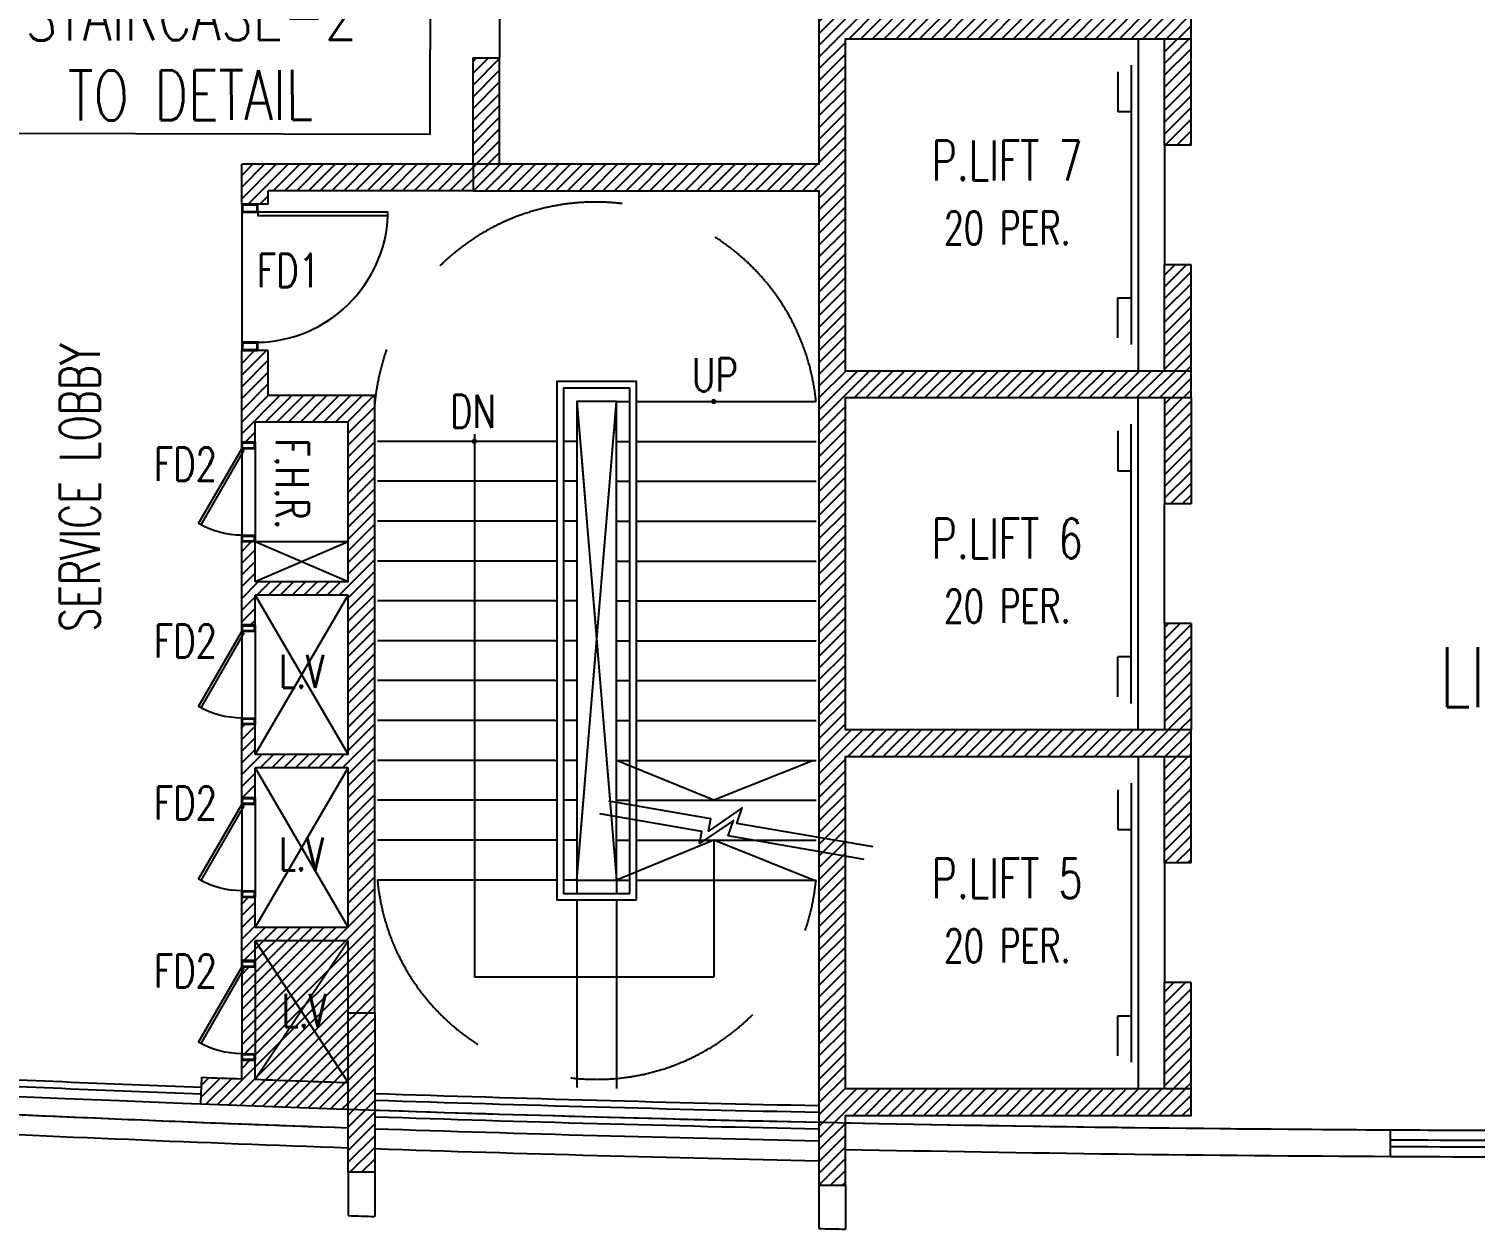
# Model space of a CAD drawing. Header units: millimetres. Extents: x -774950 to -670403, y -1165325 to -1109738.
# Drawn here: x -722344 to -711468, y -1163894 to -1154866 of the extents above; entities that cross this region are included whole.
import ezdxf
from ezdxf.enums import TextEntityAlignment as Align

# ---------------------------------------------------------------- set-up
doc = ezdxf.new("R2010")
doc.units = ezdxf.units.MM
doc.header["$LTSCALE"] = 3000
doc.header["$MEASUREMENT"] = 0
doc.linetypes.add('HIDDEN', pattern=[0.375, 0.25, -0.125])
doc.layers.get('0').update_dxf_attribs({"linetype": 'CONTINUOUS'})
doc.layers.add('A-WALL', color=26, linetype='CONTINUOUS', lineweight=25)
for name, color, linetype in [('CORE-COLUMN', 250, 'CONTINUOUS'), ('DOOR', 252, 'CONTINUOUS'), ('FD1', 4, 'CONTINUOUS'), ('FD2', 4, 'CONTINUOUS'), ('hid', 251, 'HIDDEN'), ('RAILING', 251, 'CONTINUOUS'), ('SLABLINE', 3, 'CONTINUOUS'), ('STAIR', 251, 'CONTINUOUS'), ('STAIRCASE_TXT', 4, 'CONTINUOUS'), ('str_col_hatch', 8, 'CONTINUOUS'), ('TEXT', 7, 'CONTINUOUS'), ('WALL', 16, 'CONTINUOUS'), ('WIN', 5, 'CONTINUOUS')]:
    doc.layers.add(name, color=color, linetype=linetype)
doc.styles.add('DIMTEXT', font='SIMPLEX.shx', dxfattribs={"width": 0.6})
doc.styles.add('WIDTH65', font='simplex.shx', dxfattribs={"width": 0.65})
pattern_1 = [(44.999984, (-222171.614, -695318.36), (-44.1941616, 44.194186), [])]

# ---------------------------------------------------------------- blocks, each defined once
blk = doc.blocks.new('d1')
at = {"layer": 'DOOR'}
for points in [[(-900, -100), (-850, -100), (-850, 0), (-900, 0)], [(-50, -100), (0, -100), (0, 0), (-50, 0)], [(-895, -95), (-855, -95), (-855, -5), (-895, -5)], [(-45, -95), (-5, -95), (-5, -5), (-45, -5)], [(-50, -100), (-70, -100), (-70, -900), (-50, -900)]]:
    blk.add_lwpolyline(points, close=True, dxfattribs=at)
blk.add_arc((-33.1, -83.8), 817.1, 181.13934, 267.41021, dxfattribs=at)
blk = doc.blocks.new('dr-shft-750')
for p, q in [((613, 425), (50, 100)), ((60, 83), (623, 408)), ((50, 100), (0, 100)), ((0, 100), (0, 0)), ((0, 0), (50, 0)), ((44, 94), (6, 94)), ((6, 94), (6, 6)), ((6, 6), (44, 6)), ((44, 6), (44, 94)), ((50, 0), (50, 100)), ((50, 100), (60, 83)), ((750, 100), (700, 100)), ((700, 100), (700, 0)), ((700, 0), (750, 0)), ((744, 94), (706, 94)), ((706, 94), (706, 6)), ((706, 6), (744, 6)), ((744, 6), (744, 94)), ((750, 0), (750, 100))]:
    blk.add_line(p, q)
blk.add_arc((50, 100), 650, 0, 30)
blk = doc.blocks.new('vw layout final block')
at = {"layer": 'str_col_hatch'}
h = blk.add_hatch(dxfattribs=at)
h.set_pattern_fill('ANSI31', color=256, scale=500, angle=-1.6e-05, style=0)
h.paths.add_polyline_path([(-593881, -1059474), (-594601, -1059474), (-594601, -1059674), (-594376, -1059674), (-594376, -1060619), (-595576, -1060619), (-595576, -1059674), (-595351, -1059674), (-595351, -1059574), (-595351, -1059474), (-595976, -1059474), (-595976, -1059674), (-595776, -1059674), (-595776, -1060819), (-594036, -1060819), (-594036, -1060619), (-594275, -1060619), (-594276, -1060620), (-594276, -1059674), (-593881, -1059674), (-593881, -1059574)])
h.paths.add_polyline_path([(-592411, -1059474), (-593131, -1059474), (-593131, -1059674), (-592736, -1059674), (-592736, -1060619), (-592636, -1060619), (-592636, -1059674), (-592411, -1059674)])
h.paths.add_polyline_path([(-591436, -1059474), (-591661, -1059474), (-591661, -1059674), (-591436, -1059674)])
h.paths.add_polyline_path([(-594036, -1063319), (-595776, -1063319), (-595776, -1063619), (-595576, -1063619), (-595576, -1063519), (-594036, -1063519)])
h.paths.add_polyline_path([(-593836, -1062519), (-594036, -1062519), (-594036, -1063319), (-593836, -1063319)])
h.paths.add_polyline_path([(-593836, -1060819), (-594036, -1060819), (-594036, -1061619), (-593836, -1061619)])
h.paths.add_polyline_path([(-598276, -1060674), (-598476, -1060674), (-598476, -1061074), (-598276, -1061074)])
h.paths.add_polyline_path([(-597976, -1059474), (-598176, -1059474), (-598176, -1059674), (-597976, -1059674)])
h.paths.add_polyline_path([(-593716, -1060295), (-593233, -1060295), (-593233, -1059920), (-593716, -1059920)], flags=9)
h.paths.add_polyline_path([(-595273, -1060301), (-594789, -1060301), (-594789, -1059926), (-595272, -1059926)], flags=25)
h = blk.add_hatch(dxfattribs=at)
h.set_pattern_fill('ANSI31', color=256, scale=500, style=0)
h.set_pattern_definition(pattern_1)
h.paths.add_polyline_path([(-588636, -1062174), (-591236, -1062174), (-591236, -1059674), (-588636, -1059674), (-588636, -1059474), (-591436, -1059474), (-591436, -1060619), (-594036, -1060619), (-594036, -1060819), (-591436, -1060819), (-591436, -1063319), (-594036, -1063319), (-594036, -1063519), (-591436, -1063519), (-591436, -1070999), (-591236, -1070999), (-591236, -1070474, 0.000012), (-588636, -1070474), (-588636, -1070274), (-591236, -1070274), (-591236, -1067774), (-588636, -1067774), (-588636, -1067574), (-591236, -1067574), (-591236, -1065074), (-588636, -1065074), (-588636, -1064874), (-591236, -1064874), (-591236, -1062374), (-588636, -1062374)])
h = blk.add_hatch(dxfattribs=at)
h.set_pattern_fill('ANSI31', color=256, scale=500, angle=-1.6e-05, style=0)
h.paths.add_polyline_path([(-588636, -1059674), (-588836, -1059674), (-588836, -1060474), (-588636, -1060474)])
h.paths.add_polyline_path([(-588636, -1061374), (-588836, -1061374), (-588836, -1062174), (-588636, -1062174)])
h.paths.add_polyline_path([(-588636, -1062374), (-588836, -1062374), (-588836, -1063174), (-588636, -1063174)])
h.paths.add_polyline_path([(-588636, -1064074), (-588836, -1064074), (-588836, -1064874), (-588636, -1064874)])
h.paths.add_polyline_path([(-588636, -1065074), (-588836, -1065074), (-588836, -1065874), (-588636, -1065874)])
h.paths.add_polyline_path([(-588636, -1066774), (-588836, -1066774), (-588836, -1067574), (-588636, -1067574)])
h.paths.add_polyline_path([(-588636, -1067774), (-588836, -1067774), (-588836, -1068574), (-588636, -1068574)])
h.paths.add_polyline_path([(-588636, -1069474), (-588836, -1069474), (-588836, -1070274), (-588636, -1070274)])
h.paths.add_polyline_path([(-582436, -1069474), (-582636, -1069474), (-582636, -1070274), (-582436, -1070274)])
h.paths.add_polyline_path([(-582436, -1067774), (-582636, -1067774), (-582636, -1068574), (-582436, -1068574)])
h.paths.add_polyline_path([(-582436, -1066774), (-582636, -1066774), (-582636, -1067574), (-582436, -1067574)])
h.paths.add_polyline_path([(-582436, -1065074), (-582636, -1065074), (-582636, -1065874), (-582436, -1065874)])
h.paths.add_polyline_path([(-582436, -1064074), (-582636, -1064074), (-582636, -1064874), (-582436, -1064874)])
h.paths.add_polyline_path([(-582436, -1062374), (-582636, -1062374), (-582636, -1063174), (-582436, -1063174)])
h.paths.add_polyline_path([(-582436, -1061374), (-582636, -1061374), (-582636, -1062174), (-582436, -1062174)])
h.paths.add_polyline_path([(-582436, -1059674), (-582636, -1059674), (-582636, -1060474), (-582436, -1060474)])
h = blk.add_hatch(dxfattribs=at)
h.set_pattern_fill('ANSI31', color=256, scale=500, angle=-1.6e-05, style=0)
h.paths.add_polyline_path([(-594776, -1065059), (-595576, -1065059), (-595576, -1064719), (-595654, -1064719), (-595654, -1064719), (-595776, -1064719), (-595776, -1065409), (-595676, -1065409), (-595676, -1065259), (-594976, -1065259), (-594976, -1066459), (-595676, -1066459), (-595676, -1066159), (-595776, -1066159), (-595776, -1066784), (-595676, -1066784), (-595676, -1066559), (-594976, -1066559), (-594976, -1067759), (-595676, -1067759), (-595676, -1067534), (-595776, -1067534), (-595776, -1068084), (-595676, -1068084), (-595676, -1067859), (-594976, -1067859), (-594976, -1069059), (-595676, -1069059), (-595676, -1068834), (-595776, -1068834), (-595776, -1069309), (-595676, -1069309), (-595676, -1069159), (-594976, -1069159), (-594976, -1069701), (-594776, -1069701)])
h.paths.add_polyline_path([(-594976, -1069701), (-594976, -1069159), (-595676, -1069159), (-595676, -1069309), (-595776, -1069309), (-595776, -1070059), (-595776, -1070198, -0.000274), (-596076, -1070186), (-596083, -1070386, 0.001012), (-594976, -1070426)])
h.paths.add_polyline_path([(-595682, -1070053), (-595770, -1070053), (-595770, -1070015), (-595682, -1070015)], flags=16)
h.paths.add_polyline_path([(-595682, -1069353), (-595770, -1069353), (-595770, -1069315), (-595682, -1069315)], flags=16)
h.paths.add_polyline_path([(-595548, -1069873), (-595065, -1069873), (-595065, -1069498), (-595548, -1069498)], flags=24)
h = blk.add_hatch(dxfattribs=at)
h.set_pattern_fill('ANSI31', color=256, scale=500, style=0)
h.set_pattern_definition(pattern_1)
h.paths.add_polyline_path([(-594776, -1069701), (-594976, -1069701), (-594976, -1070901), (-594776, -1070901)])
at = {"layer": 'A-WALL'}
for p, q in [((-589033, -1062374), (-589033, -1064874)), ((-589033, -1062374), (-589033, -1064874)), ((-589033, -1062374), (-589033, -1064874)), ((-588836, -1063174), (-588836, -1062374)), ((-588836, -1063174), (-588836, -1062374)), ((-588836, -1063174), (-588836, -1062374)), ((-588636, -1063174), (-588636, -1062374)), ((-588636, -1063174), (-588636, -1062374)), ((-588636, -1063174), (-588636, -1062374)), ((-594036, -1063319), (-594036, -1062519)), ((-594036, -1062519), (-593836, -1062519)), ((-594036, -1063319), (-594036, -1062519)), ((-594036, -1062519), (-593836, -1062519)), ((-594036, -1063319), (-594036, -1062519)), ((-594036, -1062519), (-593836, -1062519)), ((-593836, -1063319), (-593836, -1062519)), ((-593836, -1063319), (-593836, -1062519)), ((-593836, -1063319), (-593836, -1062519)), ((-589186, -1062624), (-589186, -1062924)), ((-589186, -1062624), (-589186, -1062924)), ((-589186, -1062624), (-589186, -1062924)), ((-589186, -1062624), (-589186, -1062924)), ((-589186, -1062624), (-589186, -1062924)), ((-589186, -1062624), (-589186, -1062924)), ((-589086, -1062574), (-589086, -1064674)), ((-589086, -1062574), (-589086, -1064674)), ((-589086, -1062574), (-589086, -1064674)), ((-589086, -1062574), (-589086, -1064674)), ((-589086, -1062574), (-589086, -1064674)), ((-589086, -1062574), (-589086, -1064674)), ((-589086, -1062924), (-589186, -1062924)), ((-589086, -1062924), (-589186, -1062924)), ((-589086, -1062924), (-589186, -1062924)), ((-589086, -1062924), (-589186, -1062924)), ((-589086, -1062924), (-589186, -1062924)), ((-589086, -1062924), (-589186, -1062924)), ((-588636, -1063174), (-588836, -1063174)), ((-588836, -1063174), (-588836, -1064074)), ((-588636, -1063174), (-588836, -1063174)), ((-588836, -1063174), (-588836, -1064074)), ((-588636, -1063174), (-588836, -1063174)), ((-588836, -1063174), (-588836, -1064074)), ((-594036, -1063319), (-595776, -1063319)), ((-595776, -1063619), (-595776, -1063319)), ((-594036, -1063319), (-595776, -1063319)), ((-595776, -1063619), (-595776, -1063319)), ((-594036, -1063319), (-595776, -1063319)), ((-595776, -1063619), (-595776, -1063319)), ((-595576, -1063619), (-595576, -1063519)), ((-595576, -1063619), (-595576, -1063519)), ((-594036, -1063519), (-595576, -1063519)), ((-595576, -1063619), (-595576, -1063519)), ((-595576, -1063619), (-595776, -1063619)), ((-595654, -1063619, 0), (-595776, -1063619, 0)), ((-595576, -1063619), (-595776, -1063619)), ((-595654, -1063619, 0), (-595776, -1063619, 0)), ((-595576, -1063619), (-595776, -1063619)), ((-595660, -1063625, 0), (-595770, -1063625, 0)), ((-595660, -1063625, 0), (-595770, -1063625, 0)), ((-588836, -1064874), (-588836, -1064074)), ((-588636, -1064074), (-588836, -1064074)), ((-588836, -1064874), (-588836, -1064074)), ((-588636, -1064074), (-588836, -1064074)), ((-588836, -1064874), (-588836, -1064074)), ((-588636, -1064074), (-588836, -1064074)), ((-588636, -1064874), (-588636, -1064074)), ((-588636, -1064874), (-588636, -1064074)), ((-588636, -1064874), (-588636, -1064074)), ((-589186, -1064324), (-589086, -1064324)), ((-589186, -1064624), (-589186, -1064324)), ((-589186, -1064324), (-589086, -1064324)), ((-589186, -1064624), (-589186, -1064324)), ((-589186, -1064324), (-589086, -1064324)), ((-589186, -1064624), (-589186, -1064324)), ((-595654, -1064658, 0), (-595776, -1064658, 0)), ((-595776, -1064658, 0), (-595776, -1064719, 0)), ((-595654, -1064658, 0), (-595776, -1064658, 0)), ((-595776, -1064658, 0), (-595776, -1064719, 0)), ((-595660, -1064664, 0), (-595770, -1064664, 0)), ((-595770, -1064664, 0), (-595770, -1064713, 0)), ((-595660, -1064664, 0), (-595770, -1064664, 0)), ((-595770, -1064664, 0), (-595770, -1064713, 0)), ((-595660, -1064713, 0), (-595660, -1064664, 0)), ((-595660, -1064713, 0), (-595660, -1064664, 0)), ((-595654, -1064719, 0), (-595654, -1064658, 0)), ((-595654, -1064719, 0), (-595654, -1064658, 0)), ((-595576, -1064719), (-595776, -1064719)), ((-595776, -1065409), (-595776, -1064719)), ((-595776, -1064719, 0), (-595654, -1064719, 0)), ((-595576, -1064719), (-595776, -1064719)), ((-595776, -1065409), (-595776, -1064719)), ((-595776, -1064719, 0), (-595654, -1064719, 0)), ((-595576, -1064719), (-595776, -1064719)), ((-595776, -1065409), (-595776, -1064719)), ((-595770, -1064713, 0), (-595660, -1064713, 0)), ((-595770, -1064713, 0), (-595660, -1064713, 0)), ((-595576, -1065059), (-595576, -1064719)), ((-595576, -1065059), (-595576, -1064719)), ((-595576, -1065059), (-595576, -1064719)), ((-594776, -1065059), (-595576, -1065059)), ((-594776, -1065059), (-595576, -1065059)), ((-594776, -1065059), (-595576, -1065059)), ((-594776, -1069701), (-594776, -1065059)), ((-594776, -1069701), (-594776, -1065059)), ((-594776, -1069701), (-594776, -1065059)), ((-589033, -1067574), (-589033, -1065074)), ((-589033, -1067574), (-589033, -1065074)), ((-589033, -1067574), (-589033, -1065074)), ((-588836, -1065074), (-588836, -1065874)), ((-588836, -1065074), (-588836, -1065874)), ((-588836, -1065074), (-588836, -1065874)), ((-588636, -1065074), (-588636, -1065874)), ((-588636, -1065074), (-588636, -1065874)), ((-588636, -1065074), (-588636, -1065874)), ((-594976, -1065259), (-595676, -1065259)), ((-595676, -1065409), (-595676, -1065259)), ((-594976, -1065259), (-595676, -1065259)), ((-595676, -1065409), (-595676, -1065259)), ((-594976, -1065259), (-595676, -1065259)), ((-595676, -1065409), (-595676, -1065259)), ((-594976, -1066459), (-594976, -1065259)), ((-594976, -1066459), (-594976, -1065259)), ((-594976, -1066459), (-594976, -1065259)), ((-589186, -1065324), (-589186, -1065624)), ((-589186, -1065324), (-589186, -1065624)), ((-589186, -1065324), (-589186, -1065624)), ((-589086, -1067374), (-589086, -1065274)), ((-589086, -1067374), (-589086, -1065274)), ((-589086, -1067374), (-589086, -1065274)), ((-589086, -1067374), (-589086, -1065274)), ((-589086, -1067374), (-589086, -1065274)), ((-589086, -1067374), (-589086, -1065274)), ((-595676, -1065409), (-595776, -1065409)), ((-595776, -1065409), (-595776, -1066159)), ((-595676, -1065409), (-595776, -1065409)), ((-595776, -1065409), (-595776, -1066159)), ((-595676, -1065409), (-595776, -1065409)), ((-595776, -1065409), (-595776, -1066159)), ((-595676, -1065409), (-595676, -1066159)), ((-595676, -1065409), (-595676, -1066159)), ((-595676, -1065409), (-595676, -1066159)), ((-589186, -1065624), (-589086, -1065624)), ((-589186, -1065624), (-589086, -1065624)), ((-589186, -1065624), (-589086, -1065624)), ((-588636, -1065874), (-588836, -1065874)), ((-588836, -1066774), (-588836, -1065874)), ((-588636, -1065874), (-588836, -1065874)), ((-588836, -1066774), (-588836, -1065874)), ((-588636, -1065874), (-588836, -1065874)), ((-588836, -1066774), (-588836, -1065874)), ((-595676, -1066159), (-595776, -1066159)), ((-595776, -1066784), (-595776, -1066159)), ((-595676, -1066159), (-595776, -1066159)), ((-595776, -1066784), (-595776, -1066159)), ((-595676, -1066159), (-595776, -1066159)), ((-595776, -1066784), (-595776, -1066159)), ((-595676, -1066459), (-595676, -1066159)), ((-594976, -1066159), (-595676, -1066159)), ((-594976, -1066159), (-595676, -1066459)), ((-594976, -1066459), (-595676, -1066159)), ((-595676, -1066459), (-595676, -1066159)), ((-594976, -1066159), (-595676, -1066159)), ((-594976, -1066159), (-595676, -1066459)), ((-594976, -1066459), (-595676, -1066159)), ((-595676, -1066459), (-595676, -1066159)), ((-594976, -1066159), (-595676, -1066159)), ((-594976, -1066159), (-595676, -1066459)), ((-594976, -1066459), (-595676, -1066159)), ((-594976, -1066459), (-595676, -1066459)), ((-594976, -1066459), (-595676, -1066459)), ((-594976, -1066459), (-595676, -1066459)), ((-594976, -1066559), (-595676, -1066559)), ((-595676, -1066559), (-594976, -1067759)), ((-595676, -1067759), (-594976, -1066559)), ((-595676, -1066784), (-595676, -1066559)), ((-594976, -1066559), (-595676, -1066559)), ((-595676, -1066559), (-594976, -1067759)), ((-595676, -1067759), (-594976, -1066559)), ((-595676, -1066784), (-595676, -1066559)), ((-594976, -1066559), (-595676, -1066559)), ((-595676, -1066559), (-594976, -1067759)), ((-595676, -1067759), (-594976, -1066559)), ((-595676, -1066784), (-595676, -1066559)), ((-594976, -1067759), (-594976, -1066559)), ((-594976, -1067759), (-594976, -1066559)), ((-594976, -1067759), (-594976, -1066559)), ((-595676, -1066784), (-595776, -1066784)), ((-595776, -1066784), (-595776, -1067534)), ((-595676, -1066784), (-595776, -1066784)), ((-595776, -1066784), (-595776, -1067534)), ((-595676, -1066784), (-595776, -1066784)), ((-595776, -1066784), (-595776, -1067534)), ((-595676, -1066784), (-595676, -1067534)), ((-595676, -1066784), (-595676, -1067534)), ((-595676, -1066784), (-595676, -1067534)), ((-588636, -1066774), (-588836, -1066774)), ((-588836, -1066774), (-588836, -1067574)), ((-588636, -1066774), (-588836, -1066774)), ((-588836, -1066774), (-588836, -1067574)), ((-588636, -1066774), (-588836, -1066774)), ((-588836, -1066774), (-588836, -1067574)), ((-588636, -1066774), (-588636, -1067574)), ((-588636, -1066774), (-588636, -1067574)), ((-588636, -1066774), (-588636, -1067574)), ((-589186, -1067324), (-589186, -1067024)), ((-589086, -1067024), (-589186, -1067024)), ((-589186, -1067324), (-589186, -1067024)), ((-589086, -1067024), (-589186, -1067024)), ((-589186, -1067324), (-589186, -1067024)), ((-589086, -1067024), (-589186, -1067024)), ((-589186, -1067324), (-589186, -1067024)), ((-589086, -1067024), (-589186, -1067024)), ((-589186, -1067324), (-589186, -1067024)), ((-589086, -1067024), (-589186, -1067024)), ((-589186, -1067324), (-589186, -1067024)), ((-589086, -1067024), (-589186, -1067024)), ((-595676, -1067534), (-595776, -1067534)), ((-595776, -1068084), (-595776, -1067534)), ((-595676, -1067534), (-595776, -1067534)), ((-595776, -1068084), (-595776, -1067534)), ((-595676, -1067534), (-595776, -1067534)), ((-595776, -1068084), (-595776, -1067534)), ((-595676, -1067759), (-595676, -1067534)), ((-595676, -1067759), (-595676, -1067534)), ((-595676, -1067759), (-595676, -1067534)), ((-594976, -1067759), (-595676, -1067759)), ((-594976, -1067759), (-595676, -1067759)), ((-594976, -1067759), (-595676, -1067759)), ((-589033, -1067774), (-589033, -1070274)), ((-589033, -1067774), (-589033, -1070274)), ((-589033, -1067774), (-589033, -1070274)), ((-588836, -1068574), (-588836, -1067774)), ((-588836, -1068574), (-588836, -1067774)), ((-588836, -1068574), (-588836, -1067774)), ((-588636, -1068574), (-588636, -1067774)), ((-588636, -1068574), (-588636, -1067774)), ((-588636, -1068574), (-588636, -1067774)), ((-594976, -1067859), (-595676, -1067859)), ((-595676, -1067859), (-594976, -1069059)), ((-595676, -1069059), (-594976, -1067859)), ((-595676, -1068084), (-595676, -1067859)), ((-594976, -1067859), (-595676, -1067859)), ((-595676, -1067859), (-594976, -1069059)), ((-595676, -1069059), (-594976, -1067859)), ((-595676, -1068084), (-595676, -1067859)), ((-594976, -1067859), (-595676, -1067859)), ((-595676, -1067859), (-594976, -1069059)), ((-595676, -1069059), (-594976, -1067859)), ((-595676, -1068084), (-595676, -1067859)), ((-594976, -1069059), (-594976, -1067859)), ((-594976, -1069059), (-594976, -1067859)), ((-594976, -1069059), (-594976, -1067859)), ((-589186, -1068024), (-589186, -1068324)), ((-589186, -1068024), (-589186, -1068324)), ((-589186, -1068024), (-589186, -1068324)), ((-589186, -1068024), (-589186, -1068324)), ((-589186, -1068024), (-589186, -1068324)), ((-589186, -1068024), (-589186, -1068324)), ((-589086, -1067974), (-589086, -1070074)), ((-589086, -1067974), (-589086, -1070074)), ((-589086, -1067974), (-589086, -1070074)), ((-589086, -1067974), (-589086, -1070074)), ((-589086, -1067974), (-589086, -1070074)), ((-589086, -1067974), (-589086, -1070074)), ((-595676, -1068084), (-595776, -1068084)), ((-595776, -1068084), (-595776, -1068834)), ((-595676, -1068084), (-595776, -1068084)), ((-595776, -1068084), (-595776, -1068834)), ((-595676, -1068084), (-595776, -1068084)), ((-595776, -1068084), (-595776, -1068834)), ((-595676, -1068084), (-595676, -1068834)), ((-595676, -1068084), (-595676, -1068834)), ((-595676, -1068084), (-595676, -1068834)), ((-589086, -1068324), (-589186, -1068324)), ((-589086, -1068324), (-589186, -1068324)), ((-589086, -1068324), (-589186, -1068324)), ((-589086, -1068324), (-589186, -1068324)), ((-589086, -1068324), (-589186, -1068324)), ((-589086, -1068324), (-589186, -1068324)), ((-588636, -1068574), (-588836, -1068574)), ((-588836, -1068574), (-588836, -1069474)), ((-588636, -1068574), (-588836, -1068574)), ((-588836, -1068574), (-588836, -1069474)), ((-588636, -1068574), (-588836, -1068574)), ((-588836, -1068574), (-588836, -1069474)), ((-595676, -1068834), (-595776, -1068834)), ((-595776, -1069309), (-595776, -1068834)), ((-595676, -1068834), (-595776, -1068834)), ((-595776, -1069309), (-595776, -1068834)), ((-595676, -1068834), (-595776, -1068834)), ((-595776, -1069309), (-595776, -1068834)), ((-595676, -1069059), (-595676, -1068834)), ((-595676, -1069059), (-595676, -1068834)), ((-595676, -1069059), (-595676, -1068834)), ((-594976, -1069059), (-595676, -1069059)), ((-594976, -1069059), (-595676, -1069059)), ((-594976, -1069059), (-595676, -1069059)), ((-594976, -1069159), (-595676, -1069159)), ((-595676, -1069159), (-594976, -1070226)), ((-595676, -1070201), (-594976, -1069159)), ((-595676, -1069309), (-595676, -1069159)), ((-594976, -1069159), (-595676, -1069159)), ((-595676, -1069159), (-594976, -1070226)), ((-595676, -1070201), (-594976, -1069159)), ((-595676, -1069309), (-595676, -1069159)), ((-594976, -1069159), (-595676, -1069159)), ((-595676, -1069159), (-594976, -1070226)), ((-595676, -1070201), (-594976, -1069159)), ((-595676, -1069309), (-595676, -1069159)), ((-594976, -1069701), (-594976, -1069159)), ((-594976, -1069701), (-594976, -1069159)), ((-594976, -1069701), (-594976, -1069159)), ((-595676, -1069309), (-595776, -1069309)), ((-595776, -1069309), (-595776, -1070059)), ((-595676, -1069309), (-595776, -1069309)), ((-595776, -1069309), (-595776, -1070059)), ((-595676, -1069309), (-595776, -1069309)), ((-595776, -1069309), (-595776, -1070059)), ((-595676, -1069309), (-595676, -1070059)), ((-595676, -1069309), (-595676, -1070059)), ((-595676, -1069309), (-595676, -1070059)), ((-588836, -1070274), (-588836, -1069474)), ((-588636, -1069474), (-588836, -1069474)), ((-588836, -1070274), (-588836, -1069474)), ((-588636, -1069474), (-588836, -1069474)), ((-588836, -1070274), (-588836, -1069474)), ((-588636, -1069474), (-588836, -1069474)), ((-588636, -1070274), (-588636, -1069474)), ((-588636, -1070274), (-588636, -1069474)), ((-588636, -1070274), (-588636, -1069474)), ((-589186, -1069724), (-589086, -1069724)), ((-589186, -1070024), (-589186, -1069724)), ((-589186, -1069724), (-589086, -1069724)), ((-589186, -1070024), (-589186, -1069724)), ((-589186, -1069724), (-589086, -1069724)), ((-589186, -1070024), (-589186, -1069724)), ((-595776, -1070198), (-595776, -1070059)), ((-595776, -1070059), (-595676, -1070059)), ((-595776, -1070198), (-595776, -1070059)), ((-595776, -1070059), (-595676, -1070059)), ((-595776, -1070198), (-595776, -1070059)), ((-595776, -1070059), (-595676, -1070059)), ((-595676, -1070201), (-595676, -1070059)), ((-595676, -1070201), (-595676, -1070059)), ((-595676, -1070201), (-595676, -1070059)), ((-596083, -1070386), (-596076, -1070186)), ((-594976, -1070901), (-594976, -1071227)), ((-594976, -1070901), (-594976, -1071227)), ((-594976, -1070901), (-594976, -1071227)), ((-594776, -1070901), (-594776, -1071233)), ((-594776, -1070901), (-594776, -1071233)), ((-594776, -1070901), (-594776, -1071233)), ((-591436, -1070999), (-591436, -1071324)), ((-591436, -1070999), (-591436, -1071324)), ((-591436, -1070999), (-591436, -1071324)), ((-591236, -1070999), (-591236, -1071328)), ((-591236, -1070999), (-591236, -1071328)), ((-591236, -1070999), (-591236, -1071328))]:
    blk.add_line(p, q, dxfattribs=at)
for centre, radius, start, end in [((-585636, -796986), 273600, 256.48142, 278.37288), ((-585636, -796986), 273400, 267.81166, 267.87448), ((-585636, -796986), 273400, 267.89545, 268.04224), ((-585636, -796986), 273400, 267.89545, 268.04224), ((-585636, -796986), 273400, 267.89545, 268.04224), ((-585636, -797186), 273600, 268.82718, 269.68575), ((-585636, -796986), 274400, 268.04938, 268.09116), ((-585636, -796986), 274400, 268.04938, 268.09116), ((-585636, -796986), 274400, 268.04938, 268.09116), ((-585636, -796986), 274400, 268.78883, 268.8306), ((-585636, -796986), 274400, 268.78883, 268.8306), ((-585636, -796986), 274400, 268.78883, 268.8306)]:
    blk.add_arc(centre, radius, start, end, dxfattribs=at)
at = {"layer": 'CORE-COLUMN'}
blk.add_lwpolyline([(-591436, -1060819), (-591436, -1063319), (-594036, -1063319), (-594036, -1063519), (-591436, -1063519), (-591436, -1070999), (-591236, -1070999), (-591236, -1070474), (-591236, -1070474, 0.000012), (-588636, -1070474), (-588636, -1070274), (-591236, -1070274), (-591236, -1067774), (-588636, -1067774), (-588636, -1067574), (-591236, -1067574), (-591236, -1065074), (-588636, -1065074), (-588636, -1064874), (-591236, -1064874), (-591236, -1062374), (-588636, -1062374), (-588636, -1062174)], format="xyb", dxfattribs=at)
blk.add_lwpolyline([(-591436, -1060819), (-591436, -1063319), (-594036, -1063319), (-594036, -1063519), (-591436, -1063519), (-591436, -1070999), (-591236, -1070999), (-591236, -1070474), (-591236, -1070474, 0.000012), (-588636, -1070474), (-588636, -1070274), (-591236, -1070274), (-591236, -1067774), (-588636, -1067774), (-588636, -1067574), (-591236, -1067574), (-591236, -1065074), (-588636, -1065074), (-588636, -1064874), (-591236, -1064874), (-591236, -1062374), (-588636, -1062374), (-588636, -1062174)], format="xyb", dxfattribs=at)
blk.add_lwpolyline([(-591436, -1060819), (-591436, -1063319), (-594036, -1063319), (-594036, -1063519), (-591436, -1063519), (-591436, -1070999), (-591236, -1070999), (-591236, -1070474), (-591236, -1070474, 0.000012), (-588636, -1070474), (-588636, -1070274), (-591236, -1070274), (-591236, -1067774), (-588636, -1067774), (-588636, -1067574), (-591236, -1067574), (-591236, -1065074), (-588636, -1065074), (-588636, -1064874), (-591236, -1064874), (-591236, -1062374), (-588636, -1062374), (-588636, -1062174)], format="xyb", dxfattribs=at)
blk.add_lwpolyline([(-594976, -1069701), (-594776, -1069701), (-594776, -1070901), (-594976, -1070901)], close=True, dxfattribs=at)
blk.add_lwpolyline([(-594976, -1069701), (-594776, -1069701), (-594776, -1070901), (-594976, -1070901)], close=True, dxfattribs=at)
blk.add_lwpolyline([(-594976, -1069701), (-594776, -1069701), (-594776, -1070901), (-594976, -1070901)], close=True, dxfattribs=at)
at = {"layer": 'DOOR'}
for p, q in [((-593836, -1061619), (-593836, -1062519)), ((-593836, -1061619), (-593836, -1062519)), ((-593836, -1061619), (-593836, -1062519)), ((-595776, -1063619), (-595776, -1064719)), ((-595776, -1063619, 0), (-595776, -1063680, 0)), ((-595776, -1063619), (-595776, -1064719)), ((-595776, -1063619, 0), (-595776, -1063680, 0)), ((-595776, -1063619), (-595776, -1064719)), ((-595776, -1063680, 0), (-595654, -1063680, 0)), ((-595776, -1063680, 0), (-595654, -1063680, 0)), ((-595770, -1063625, 0), (-595770, -1063674, 0)), ((-595770, -1063625, 0), (-595770, -1063674, 0)), ((-595770, -1063674, 0), (-595660, -1063674, 0)), ((-595770, -1063674, 0), (-595660, -1063674, 0)), ((-595660, -1063674, 0), (-595660, -1063625, 0)), ((-595660, -1063674, 0), (-595660, -1063625, 0)), ((-595654, -1063680, 0), (-595654, -1063619, 0)), ((-595654, -1063680, 0), (-595654, -1063619, 0)), ((-595654, -1063680, 0), (-595654, -1063705, 0)), ((-594676, -1063680, 0), (-595654, -1063680, 0)), ((-595654, -1063680, 0), (-595654, -1063705, 0)), ((-594676, -1063680, 0), (-595654, -1063680, 0)), ((-595654, -1063705, 0), (-594676, -1063705, 0)), ((-595654, -1063705, 0), (-594676, -1063705, 0)), ((-594676, -1063705, 0), (-594676, -1063680, 0)), ((-594676, -1063705, 0), (-594676, -1063680, 0))]:
    blk.add_line(p, q, dxfattribs=at)
blk.add_ellipse((-595674, -1063659, 0), major_axis=(0, 999), ratio=1, start_param=3.161673, end_param=4.667383, dxfattribs=at)
blk.add_ellipse((-595674, -1063659, 0), major_axis=(0, 999), ratio=1, start_param=3.161673, end_param=4.667383, dxfattribs=at)
at = {"layer": 'hid'}
for p, q in [((-593256, -1065103), (-592956, -1068703)), ((-593256, -1068703), (-592956, -1065103)), ((-593256, -1065103), (-592956, -1068703)), ((-593256, -1068703), (-592956, -1065103))]:
    blk.add_line(p, q, dxfattribs=at)
at = {"layer": 'hid', "color": 8, "linetype": 'HIDDEN', "ltscale": 2}
for centre, radius, start, end in [((-593115, -1065270), 1667, 5.7636, 174.9265), ((-593115, -1065270), 1667, 5.7636, 174.9265), ((-593115, -1065270), 1667, 5.7636, 174.9265), ((-593106, -1068545), 1657, 185.4526, 354.5474), ((-593106, -1068545), 1657, 185.4526, 354.5474), ((-593106, -1068545), 1657, 185.4526, 354.5474)]:
    blk.add_arc(centre, radius, start, end, dxfattribs=at)
at = {"layer": 'RAILING'}
for radius, start, end in [(273475, 267.37181, 267.81166), (273475, 267.37181, 267.81166), (273475, 267.37181, 267.81166), (273525, 267.37229, 267.81166), (273525, 267.37229, 267.81166), (273525, 267.37229, 267.81166), (273475, 268.0847, 268.78485), (273475, 268.0847, 268.78485), (273475, 268.0847, 268.78485), (273525, 268.08506, 268.78485), (273525, 268.08506, 268.78485), (273525, 268.08506, 268.78485)]:
    blk.add_arc((-585636, -796986), radius, start, end, dxfattribs=at)
at = {"layer": 'SLABLINE'}
for radius, start, end in [(273600, 268.0856, 268.78531), (273650, 268.08593, 268.78551)]:
    blk.add_arc((-585636, -796986), radius, start, end, dxfattribs=at)
at = {"layer": 'STAIR'}
for p, q in [((-593256, -1065103), (-592956, -1068703)), ((-593256, -1068703), (-592956, -1065103)), ((-592956, -1065103), (-592856, -1065103)), ((-592956, -1065103), (-592856, -1065103)), ((-592956, -1065103), (-592856, -1065103)), ((-592806, -1065103), (-591456, -1065103)), ((-592806, -1065103), (-591456, -1065103)), ((-592806, -1065103), (-591456, -1065103)), ((-593406, -1065403), (-594756, -1065403)), ((-593406, -1065403), (-594756, -1065403)), ((-593406, -1065403), (-594756, -1065403)), ((-593256, -1065403), (-593356, -1065403)), ((-593256, -1065403), (-593356, -1065403)), ((-593256, -1065403), (-593356, -1065403)), ((-592956, -1065403), (-592856, -1065403)), ((-592956, -1065403), (-592856, -1065403)), ((-592956, -1065403), (-592856, -1065403)), ((-592806, -1065403), (-591456, -1065403)), ((-592806, -1065403), (-591456, -1065403)), ((-592806, -1065403), (-591456, -1065403)), ((-593406, -1065703), (-594756, -1065703)), ((-593406, -1065703), (-594756, -1065703)), ((-593406, -1065703), (-594756, -1065703)), ((-593256, -1065703), (-593356, -1065703)), ((-593256, -1065703), (-593356, -1065703)), ((-593256, -1065703), (-593356, -1065703)), ((-592956, -1065703), (-592856, -1065703)), ((-592956, -1065703), (-592856, -1065703)), ((-592956, -1065703), (-592856, -1065703)), ((-592806, -1065703), (-591456, -1065703)), ((-592806, -1065703), (-591456, -1065703)), ((-592806, -1065703), (-591456, -1065703)), ((-593406, -1066003), (-594756, -1066003)), ((-593406, -1066003), (-594756, -1066003)), ((-593406, -1066003), (-594756, -1066003)), ((-593256, -1066003), (-593356, -1066003)), ((-593256, -1066003), (-593356, -1066003)), ((-593256, -1066003), (-593356, -1066003)), ((-592956, -1066003), (-592856, -1066003)), ((-592956, -1066003), (-592856, -1066003)), ((-592956, -1066003), (-592856, -1066003)), ((-592806, -1066003), (-591456, -1066003)), ((-592806, -1066003), (-591456, -1066003)), ((-592806, -1066003), (-591456, -1066003)), ((-593406, -1066303), (-594756, -1066303)), ((-593406, -1066303), (-594756, -1066303)), ((-593406, -1066303), (-594756, -1066303)), ((-593256, -1066303), (-593356, -1066303)), ((-593256, -1066303), (-593356, -1066303)), ((-593256, -1066303), (-593356, -1066303)), ((-592956, -1066303), (-592856, -1066303)), ((-592956, -1066303), (-592856, -1066303)), ((-592956, -1066303), (-592856, -1066303)), ((-592806, -1066303), (-591456, -1066303)), ((-592806, -1066303), (-591456, -1066303)), ((-592806, -1066303), (-591456, -1066303)), ((-593406, -1066603), (-594756, -1066603)), ((-593406, -1066603), (-594756, -1066603)), ((-593406, -1066603), (-594756, -1066603)), ((-593256, -1066603), (-593356, -1066603)), ((-593256, -1066603), (-593356, -1066603)), ((-593256, -1066603), (-593356, -1066603)), ((-592956, -1066603), (-592856, -1066603)), ((-592956, -1066603), (-592856, -1066603)), ((-592956, -1066603), (-592856, -1066603)), ((-592806, -1066603), (-591456, -1066603)), ((-592806, -1066603), (-591456, -1066603)), ((-592806, -1066603), (-591456, -1066603)), ((-593406, -1066903), (-594756, -1066903)), ((-593406, -1066903), (-594756, -1066903)), ((-593406, -1066903), (-594756, -1066903)), ((-593256, -1066903), (-593356, -1066903)), ((-593256, -1066903), (-593356, -1066903)), ((-593256, -1066903), (-593356, -1066903)), ((-592956, -1066903), (-592856, -1066903)), ((-592956, -1066903), (-592856, -1066903)), ((-592956, -1066903), (-592856, -1066903)), ((-592806, -1066903), (-591456, -1066903)), ((-592806, -1066903), (-591456, -1066903)), ((-592806, -1066903), (-591456, -1066903)), ((-593406, -1067203), (-594756, -1067203)), ((-593406, -1067203), (-594756, -1067203)), ((-593406, -1067203), (-594756, -1067203)), ((-593256, -1067203), (-593356, -1067203)), ((-593256, -1067203), (-593356, -1067203)), ((-593256, -1067203), (-593356, -1067203)), ((-592956, -1067203), (-592856, -1067203)), ((-592956, -1067203), (-592856, -1067203)), ((-592956, -1067203), (-592856, -1067203)), ((-592806, -1067203), (-591456, -1067203)), ((-592806, -1067203), (-591456, -1067203)), ((-592806, -1067203), (-591456, -1067203)), ((-593406, -1067503), (-594756, -1067503)), ((-593406, -1067503), (-594756, -1067503)), ((-593406, -1067503), (-594756, -1067503)), ((-593256, -1067503), (-593356, -1067503)), ((-593256, -1067503), (-593356, -1067503)), ((-593256, -1067503), (-593356, -1067503)), ((-592956, -1067503), (-592856, -1067503)), ((-592956, -1067503), (-592856, -1067503)), ((-592956, -1067503), (-592856, -1067503)), ((-592806, -1067503), (-591456, -1067503)), ((-592806, -1067503), (-591456, -1067503)), ((-592806, -1067503), (-591456, -1067503)), ((-593406, -1067803), (-594756, -1067803)), ((-593406, -1067803), (-594756, -1067803)), ((-593406, -1067803), (-594756, -1067803)), ((-593256, -1067803), (-593356, -1067803)), ((-593256, -1067803), (-593356, -1067803)), ((-593256, -1067803), (-593356, -1067803)), ((-592956, -1067803), (-592856, -1067803)), ((-592956, -1067803), (-592856, -1067803)), ((-592956, -1067803), (-592856, -1067803)), ((-592806, -1067803), (-591456, -1067803)), ((-592806, -1067803), (-591456, -1067803)), ((-592806, -1067803), (-591456, -1067803)), ((-593406, -1068103), (-594756, -1068103)), ((-593406, -1068103), (-594756, -1068103)), ((-593406, -1068103), (-594756, -1068103)), ((-593256, -1068103), (-593356, -1068103)), ((-593256, -1068103), (-593356, -1068103)), ((-593256, -1068103), (-593356, -1068103)), ((-592956, -1068103), (-592856, -1068103)), ((-592956, -1068103), (-592856, -1068103)), ((-592956, -1068103), (-592856, -1068103)), ((-592806, -1068103), (-591456, -1068103)), ((-592806, -1068103), (-591456, -1068103)), ((-592806, -1068103), (-591456, -1068103)), ((-593406, -1068403), (-594756, -1068403)), ((-593406, -1068403), (-594756, -1068403)), ((-593406, -1068403), (-594756, -1068403)), ((-593256, -1068403), (-593356, -1068403)), ((-593256, -1068403), (-593356, -1068403)), ((-593256, -1068403), (-593356, -1068403)), ((-592956, -1068403), (-592856, -1068403)), ((-592956, -1068403), (-592856, -1068403)), ((-592956, -1068403), (-592856, -1068403)), ((-592806, -1068403), (-591456, -1068403)), ((-592806, -1068403), (-591456, -1068403)), ((-592806, -1068403), (-591456, -1068403)), ((-593406, -1068703), (-594756, -1068703)), ((-593406, -1068703), (-594756, -1068703)), ((-593406, -1068703), (-594756, -1068703)), ((-593256, -1068703), (-593356, -1068703)), ((-593256, -1068703), (-593356, -1068703)), ((-593256, -1068703), (-593356, -1068703)), ((-593256, -1068703), (-593256, -1068803)), ((-593256, -1068703), (-593256, -1068803)), ((-593256, -1068703), (-593256, -1068803)), ((-592956, -1068703), (-592856, -1068703)), ((-592956, -1068703), (-592956, -1068803)), ((-592956, -1068703), (-592856, -1068703)), ((-592956, -1068703), (-592956, -1068803)), ((-592956, -1068703), (-592856, -1068703)), ((-592956, -1068703), (-592956, -1068803)), ((-592806, -1068703), (-591456, -1068703)), ((-592806, -1068703), (-591456, -1068703)), ((-592806, -1068703), (-591456, -1068703)), ((-593256, -1068853), (-593256, -1070264)), ((-593256, -1068853), (-593256, -1070264)), ((-593256, -1068853), (-593256, -1070264)), ((-592956, -1068853), (-592956, -1070272)), ((-592956, -1068853), (-592956, -1070272)), ((-592956, -1068853), (-592956, -1070272))]:
    blk.add_line(p, q, dxfattribs=at)
for points in [[(-592806, -1068853), (-592806, -1064953), (-593406, -1064953), (-593406, -1068853)], [(-592806, -1068853), (-592806, -1064953), (-593406, -1064953), (-593406, -1068853)], [(-592806, -1068853), (-592806, -1064953), (-593406, -1064953), (-593406, -1068853)], [(-592856, -1068803), (-592856, -1065003), (-593356, -1065003), (-593356, -1068803)], [(-592856, -1068803), (-592856, -1065003), (-593356, -1065003), (-593356, -1068803)], [(-592856, -1068803), (-592856, -1065003), (-593356, -1065003), (-593356, -1068803)]]:
    blk.add_lwpolyline(points, close=True, dxfattribs=at)
at = {"layer": 'STAIR', "color": 2}
blk.add_lwpolyline([(-592956, -1068703), (-592956, -1065103), (-593256, -1065103), (-593256, -1068703)], close=True, dxfattribs=at)
blk.add_lwpolyline([(-592956, -1068703), (-592956, -1065103), (-593256, -1065103), (-593256, -1068703)], close=True, dxfattribs=at)
blk.add_lwpolyline([(-592956, -1068703), (-592956, -1065103), (-593256, -1065103), (-593256, -1068703)], close=True, dxfattribs=at)
at = {"layer": 'STAIRCASE_TXT', "color": 1}
blk.add_lwpolyline([(-597680, -1061812), (-594359, -1061821), (-594361, -1063095), (-597682, -1063086)], close=True, dxfattribs=at)
at = {"layer": 'TEXT'}
for p, q in [((-594026, -1065350), (-594026, -1069433)), ((-592226, -1068403), (-592226, -1069433)), ((-592226, -1069433), (-594026, -1069433))]:
    blk.add_line(p, q, dxfattribs=at)
at = {"layer": 'TEXT', "const_width": 20}
for points in [[(-592216, -1065103, -1), (-592236, -1065103, -1)], [(-594036, -1065403, 1), (-594016, -1065403, 1)]]:
    blk.add_lwpolyline(points, format="xyb", close=True, dxfattribs=at)
at = {"layer": 'TEXT'}
for points in [[(-591476, -1067803), (-592226, -1068103), (-592956, -1067803)], [(-591028, -1068454), (-592051, -1068277), (-592011, -1068160), (-592265, -1068334), (-592249, -1068243), (-593016, -1068110)], [(-591095, -1068548), (-592118, -1068371), (-592078, -1068254), (-592332, -1068428), (-592316, -1068337), (-593082, -1068204)], [(-591476, -1068703), (-592226, -1068403), (-592956, -1068703)]]:
    blk.add_lwpolyline(points, dxfattribs=at)
at = {"layer": 'WALL'}
for p, q in [((-594036, -1063519), (-595576, -1063519)), ((-594036, -1063519), (-595576, -1063519)), ((-596083, -1070386), (-596076, -1070186)), ((-596083, -1070386), (-596076, -1070186)), ((-587137, -1070781), (-587136, -1070581)), ((-587137, -1070781), (-587136, -1070581))]:
    blk.add_line(p, q, dxfattribs=at)
for centre, start, end in [((-585636, -796986), 267.81166, 267.87448), ((-585636, -796986), 267.81166, 267.87448), ((-585636, -797186), 268.82632, 269.68575)]:
    blk.add_arc(centre, 273400, start, end, dxfattribs=at)
at = {"layer": 'WIN'}
for centre, radius, start, end in [((-585919, -813298), 257428, 267.24825, 267.98363), ((-585919, -813298), 257428, 267.27079, 267.98363), ((-585919, -813298), 257428, 267.27079, 267.98363), ((-585636, -796986), 273740, 268.08656, 268.78591), ((-585636, -796986), 273740, 268.08656, 268.78591), ((-585636, -796986), 273740, 268.08656, 268.78591), ((-585919, -813307), 257569, 267.24976, 267.98474), ((-585636, -797186), 273400, 269.68575, 270.31422), ((-585636, -797186), 273475, 269.68575, 270.31422), ((-585636, -796986), 273890, 268.08761, 268.78658), ((-585636, -796986), 273890, 268.08761, 268.78658), ((-585636, -796986), 273890, 268.08761, 268.78658), ((-585636, -797186), 273600, 269.68575, 270.31422), ((-585636, -797186), 273525, 269.68575, 270.31422)]:
    blk.add_arc(centre, radius, start, end, dxfattribs=at)
at = {"layer": 'DOOR', "xscale": 1.222222222422715, "yscale": 1.222222222422715, "zscale": 1.222222222422715, "rotation": 89.99998412659006}
blk.add_blockref('d1', (-595776, -1063619), dxfattribs=at)
blk.add_blockref('d1', (-595776, -1063619), dxfattribs=at)
blk.add_blockref('d1', (-595776, -1063619), dxfattribs=at)
at = {"layer": 'DOOR', "xscale": -1, "rotation": 89.99998411567526}
for p in [(-595676, -1065409), (-595676, -1065409), (-595676, -1065409), (-595676, -1066784), (-595676, -1066784), (-595676, -1066784), (-595676, -1068084), (-595676, -1068084), (-595676, -1068084), (-595676, -1069309), (-595676, -1069309), (-595676, -1069309)]:
    blk.add_blockref('dr-shft-750', p, dxfattribs=at)
at = {"layer": 'A-WALL', "style": 'DIMTEXT', "width": 0.7}
for s, rotation, p in [('F.H.R.', 269.9971, (-595395, -1065723)), ('L.V', 359.9971, (-595325, -1067133)), ('L.V', 359.9971, (-595326, -1068507)), ('L.V', 359.9971, (-595306, -1069685))]:
    blk.add_text(s, height=250, rotation=rotation, dxfattribs=at).set_placement(p, align=Align.MIDDLE)
at = {"layer": 'FD1', "style": 'WIDTH65', "width": 0.75}
blk.add_text('FD1', height=250, rotation=0, dxfattribs=at).set_placement((-595424, -1064117, 0), align=Align.MIDDLE)
at = {"layer": 'FD2', "style": 'WIDTH65', "width": 0.75}
for p in [(-596199, -1065574, 0), (-596199, -1066905, 0), (-596199, -1068123, 0), (-596199, -1069387, 0)]:
    blk.add_text('FD2', height=250, rotation=0, dxfattribs=at).set_placement(p, align=Align.MIDDLE)
at = {"layer": 'STAIRCASE_TXT', "color": 4, "style": 'WIDTH65', "width": 0.75}
for s, p in [('STAIRCASE-2', (-596158, -1062198)), ('TO DETAIL', (-596161, -1062799))]:
    blk.add_text(s, height=375, rotation=0.1674, dxfattribs=at).set_placement(p, align=Align.MIDDLE)
at = {"layer": 'TEXT', "linetype": 'Continuous', "style": 'DIMTEXT', "width": 0.7}
for s, height, rotation, p in [('P.LIFT 7', 300, 0.0029, (-590019, -1063290)), ('20 PER.', 250, 0.0029, (-590019, -1063798)), ('SERVICE LOBBY', 300, 89.9971, (-596993, -1065751)), ('P.LIFT 6', 300, 0.0029, (-590019, -1066134)), ('20 PER.', 250, 0.0029, (-590019, -1066643)), ('LIFT LOBBY', 450, 359.9971, (-585589, -1067177)), ('P.LIFT 5', 300, 0.0029, (-590019, -1068690)), ('20 PER.', 250, 0.0029, (-590019, -1069198))]:
    blk.add_text(s, height=height, rotation=rotation, dxfattribs=at).set_placement(p, align=Align.MIDDLE)
at = {"layer": 'TEXT', "style": 'WIDTH65', "width": 0.75}
for s, p in [('UP', (-592217, -1064903)), ('DN', (-594036, -1065177))]:
    blk.add_text(s, height=250, rotation=0, dxfattribs=at).set_placement(p, align=Align.MIDDLE)

msp = doc.modelspace()

# ---------------------------------------------------------------- block references
at = {"layer": 'A-WALL', "linetype": 'Continuous'}
msp.add_blockref('vw layout final block', (-124968, -92565.7, 0), dxfattribs=at)

doc.saveas('drawing.dxf')
